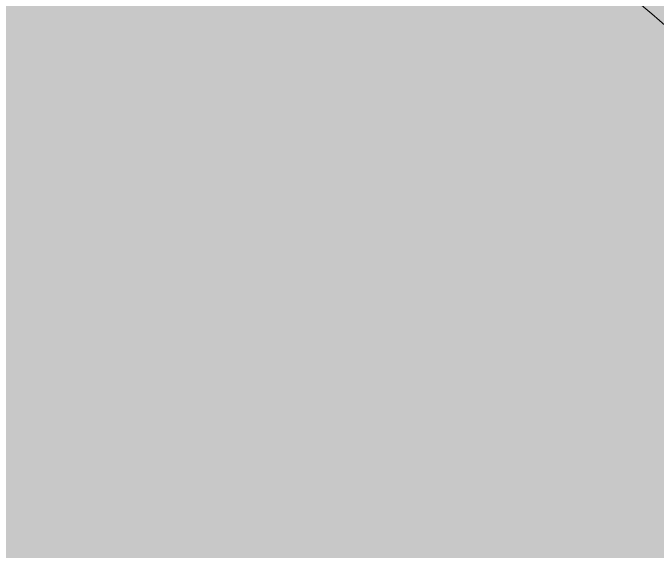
# Model space of a CAD drawing. Header units: metres. Extents: x -1161 to -1081, y 0 to 563.
# Drawn here: x -1112.53144 to -1112.51259, y 509.89218 to 509.90793 of the extents above; entities that cross this region are included whole.
import ezdxf

# ---------------------------------------------------------------- set-up
doc = ezdxf.new("R2010")
doc.units = ezdxf.units.M
doc.layers.add('A-DETL-GENF', color=7, linetype='Continuous', lineweight=9)
doc.layers.add('A-FLOR', color=7, linetype='Continuous', lineweight=50)

msp = doc.modelspace()

# ---------------------------------------------------------------- hatches: boundary and pattern name
at = {"layer": 'A-DETL-GENF', "true_color": 0xc0c0c0, "transparency": 33554624}
msp.add_hatch(color=9, dxfattribs=at).paths.add_polyline_path([(-1111.403765, 509.310371), (-1111.403312, 509.552797), (-1111.393869, 509.606998), (-1111.550502, 509.663908), (-1111.70314, 509.730797), (-1111.851148, 509.807387), (-1111.993912, 509.893358), (-1115.8383, 510.037348), (-1115.898563, 510.087536), (-1115.951469, 510.135866), (-1116.278186, 509.867353), (-1116.177964, 509.772459), (-1116.06642, 509.680382), (-1115.959876, 509.603038), (-1115.842728, 509.529157), (-1111.426059, 509.31147)])

# ---------------------------------------------------------------- linework, layer by layer
at = {"layer": 'A-FLOR', "color": 9, "lineweight": 18, "true_color": 0xc2c2c2}
for points, knots in [([(-1112.512591, 509.661383), (-1112.523083, 509.669127), (-1112.538617, 509.680757), (-1112.558909, 509.696273), (-1112.573939, 509.707944), (-1112.588694, 509.719533), (-1112.603191, 509.731063), (-1112.617551, 509.742695), (-1112.636671, 509.758551), (-1112.660612, 509.779104), (-1112.688908, 509.804341), (-1112.716571, 509.830122), (-1112.752849, 509.865215), (-1112.784019, 509.896354), (-1112.805496, 509.919289), (-1112.809704, 509.923834)], [-1, -1, -1, -1, -0.999, -0.9985, -0.998, -0.9975, -0.997, -0.9965, -0.996, -0.995, -0.994, -0.993, -0.992, -0.99, -0.98950895, -0.98950895, -0.98950895, -0.98950895]), ([(-1112.804164, 509.923534), (-1112.80098, 509.920124), (-1112.78058, 509.898466), (-1112.750618, 509.868597), (-1112.714522, 509.833741), (-1112.686972, 509.808107), (-1112.658867, 509.783075), (-1112.620775, 509.750408), (-1112.571725, 509.71131), (-1112.531796, 509.680936), (-1112.511589, 509.666053)], [-0.06482501, -0.06482501, -0.06482501, -0.06482501, -0.0625, -0.05, -0.04375, -0.0375, -0.03125, -0.025, -0.0125, 0, 0, 0, 0]), ([(-1112.442354, 509.850924), (-1112.444091, 509.852273), (-1112.450383, 509.85717), (-1112.461161, 509.865626), (-1112.478608, 509.879477), (-1112.49472, 509.892618), (-1112.509461, 509.905073), (-1112.516083, 509.910763), (-1112.518572, 509.912914)], [-0.998233632, -0.998233632, -0.998233632, -0.998233632, -0.998046875, -0.997558594, -0.997070312, -0.99609375, -0.995605469, -0.995312295, -0.995312295, -0.995312295, -0.995312295])]:
    msp.add_open_spline(points, degree=3, knots=knots, dxfattribs=at)

doc.saveas('drawing.dxf')
